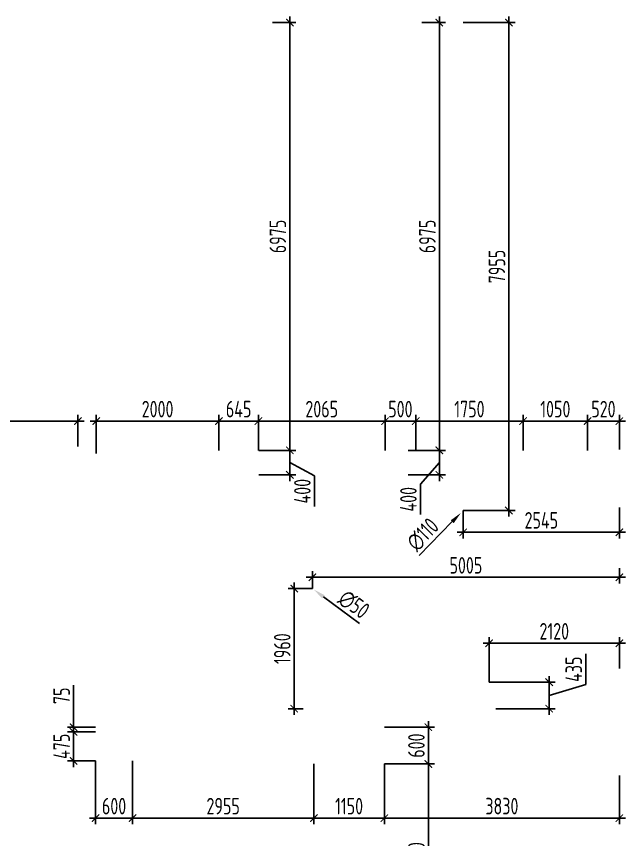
# Model space of a CAD drawing. Header units: millimetres. Extents: x -346952 to 536090, y 55086 to 131231.
# Drawn here: x -35327 to -25401, y 73034 to 86451 of the extents above; entities that cross this region are included whole.
import ezdxf

# ---------------------------------------------------------------- set-up
doc = ezdxf.new("R2010")
doc.units = ezdxf.units.MM
doc.layers.add('РАЗМЕРЫ КРОВЛИ ОВ', color=204, linetype='Continuous')
doc.layers.get('0').off()
doc.styles.add('ISOCPEUR', font='isocpeur.ttf', dxfattribs={"width": 0.7})
doc.dimstyles.new('R_100', dxfattribs={"dimtxt": 270, "dimasz": 120, "dimexe": 100, "dimexo": 0, "dimgap": 60, "dimtad": 1, "dimdec": 0, "dimrnd": 5, "dimzin": 0, "dimdsep": 46, "dimtxsty": 'ISOCPEUR', "dimblk": 'ARCHTICK', "dimcen": 0, "dimdle": 100, "dimclrd": 256, "dimclre": 256, "dimclrt": 256, "dimadec": 0, "dimazin": 0, "dimtfac": 2, "dimtdec": 0, "dimtofl": 0, "dimtmove": 1, "dimatfit": 3, "dimfxl": 1, "dimtvp": 3, "dimtolj": 1, "dimtzin": 0, "dimarcsym": 0})

# ---------------------------------------------------------------- blocks, each defined once
blk = doc.blocks.new('*D3050')
at = {"layer": 'РАЗМЕРЫ КРОВЛИ ОВ', "lineweight": -2, "transparency": 16777216}
blk.add_line((-29737, 76555), (-30323, 76990), dxfattribs=at)
at = {"layer": 'РАЗМЕРЫ КРОВЛИ ОВ', "transparency": 16777216}
blk.add_solid([(-30303, 77017), (-30343, 76964), (-30484, 77110)], dxfattribs=at)
at = {"layer": 'РАЗМЕРЫ КРОВЛИ ОВ', "transparency": 16777216, "insert": (-29828, 76866), "char_height": 270, "attachment_point": 5, "rotation": 323.3837, "style": 'ISOCPEUR'}
blk.add_mtext('\\A1;∅50', dxfattribs=at)
blk = doc.blocks.new('_ArchTick')
at = {"color": 0, "linetype": 'ByBlock', "const_width": 0.15}
blk.add_lwpolyline([(-0.5, -0.5), (0.5, 0.5)], dxfattribs=at)
blk = doc.blocks.new('*D3049')
at = {"layer": 'РАЗМЕРЫ КРОВЛИ ОВ', "lineweight": -2, "transparency": 16777216}
blk.add_line((-28766, 77664), (-28224, 78216), dxfattribs=at)
at = {"layer": 'РАЗМЕРЫ КРОВЛИ ОВ', "transparency": 16777216}
blk.add_solid([(-28248, 78239), (-28200, 78192), (-28084, 78358)], dxfattribs=at)
at = {"layer": 'РАЗМЕРЫ КРОВЛИ ОВ', "transparency": 16777216, "insert": (-28704, 78005), "char_height": 270, "attachment_point": 5, "rotation": 45.5304, "style": 'ISOCPEUR'}
blk.add_mtext('\\A1;∅110', dxfattribs=at)
blk = doc.blocks.new('*D3065')
at = {"layer": 'РАЗМЕРЫ КРОВЛИ ОВ', "lineweight": -2, "transparency": 16777216}
for p, q in [((-26050, 75561), (-26050, 76059)), ((-26645, 75066), (-26645, 75699)), ((-27623, 75599), (-26545, 75599)), ((-26645, 75382), (-26050, 75561)), ((-27512, 75166), (-26545, 75166))]:
    blk.add_line(p, q, dxfattribs=at)
at = {"layer": 'РАЗМЕРЫ КРОВЛИ ОВ', "lineweight": -2, "transparency": 16777216, "xscale": 120, "yscale": 120, "zscale": 120}
for p, rotation in [((-26645, 75599), 90), ((-26645, 75166), 270)]:
    blk.add_blockref('_ArchTick', p, dxfattribs=dict(at, rotation=rotation))
at = {"layer": 'РАЗМЕРЫ КРОВЛИ ОВ', "transparency": 16777216, "insert": (-26245, 75810), "char_height": 270, "attachment_point": 5, "rotation": 90, "style": 'ISOCPEUR'}
blk.add_mtext('\\A1;435', dxfattribs=at)
blk = doc.blocks.new('*D3066')
at = {"layer": 'РАЗМЕРЫ КРОВЛИ ОВ', "lineweight": -2, "transparency": 16777216}
for p, q in [((-27723, 76233), (-25401, 76233)), ((-27623, 75599), (-27623, 76333)), ((-25501, 75824), (-25501, 76333))]:
    blk.add_line(p, q, dxfattribs=at)
at = {"layer": 'РАЗМЕРЫ КРОВЛИ ОВ', "lineweight": -2, "transparency": 16777216, "xscale": 120, "yscale": 120, "zscale": 120, "rotation": 180}
blk.add_blockref('_ArchTick', (-27623, 76233), dxfattribs=at)
at = {"layer": 'РАЗМЕРЫ КРОВЛИ ОВ', "lineweight": -2, "transparency": 16777216, "xscale": 120, "yscale": 120, "zscale": 120}
blk.add_blockref('_ArchTick', (-25501, 76233), dxfattribs=at)
at = {"layer": 'РАЗМЕРЫ КРОВЛИ ОВ', "transparency": 16777216, "insert": (-26562, 76428), "char_height": 270, "attachment_point": 5, "style": 'ISOCPEUR'}
blk.add_mtext('\\A1;2120', dxfattribs=at)
blk = doc.blocks.new('*D3137')
at = {"layer": 'РАЗМЕРЫ КРОВЛИ ОВ', "lineweight": -2, "transparency": 16777216}
for p, q in [((-34036, 74315), (-34036, 73283)), ((-33436, 74315), (-33436, 73283)), ((-34136, 73383), (-33336, 73383))]:
    blk.add_line(p, q, dxfattribs=at)
at = {"layer": 'РАЗМЕРЫ КРОВЛИ ОВ', "lineweight": -2, "transparency": 16777216, "xscale": 120, "yscale": 120, "zscale": 120, "rotation": 180}
blk.add_blockref('_ArchTick', (-34036, 73383), dxfattribs=at)
at = {"layer": 'РАЗМЕРЫ КРОВЛИ ОВ', "lineweight": -2, "transparency": 16777216, "xscale": 120, "yscale": 120, "zscale": 120}
blk.add_blockref('_ArchTick', (-33436, 73383), dxfattribs=at)
at = {"layer": 'РАЗМЕРЫ КРОВЛИ ОВ', "transparency": 16777216, "insert": (-33736, 73578), "char_height": 270, "attachment_point": 5, "style": 'ISOCPEUR'}
blk.add_mtext('\\A1;600', dxfattribs=at)
blk = doc.blocks.new('*D3138')
at = {"layer": 'РАЗМЕРЫ КРОВЛИ ОВ', "lineweight": -2, "transparency": 16777216}
for p, q in [((-33436, 74315), (-33436, 73283)), ((-30481, 74265), (-30481, 73283)), ((-33536, 73383), (-30381, 73383))]:
    blk.add_line(p, q, dxfattribs=at)
at = {"layer": 'РАЗМЕРЫ КРОВЛИ ОВ', "lineweight": -2, "transparency": 16777216, "xscale": 120, "yscale": 120, "zscale": 120, "rotation": 180}
blk.add_blockref('_ArchTick', (-33436, 73383), dxfattribs=at)
at = {"layer": 'РАЗМЕРЫ КРОВЛИ ОВ', "lineweight": -2, "transparency": 16777216, "xscale": 120, "yscale": 120, "zscale": 120}
blk.add_blockref('_ArchTick', (-30481, 73383), dxfattribs=at)
at = {"layer": 'РАЗМЕРЫ КРОВЛИ ОВ', "transparency": 16777216, "insert": (-31958, 73578), "char_height": 270, "attachment_point": 5, "style": 'ISOCPEUR'}
blk.add_mtext('\\A1;2955', dxfattribs=at)
blk = doc.blocks.new('*D3139')
at = {"layer": 'РАЗМЕРЫ КРОВЛИ ОВ', "lineweight": -2, "transparency": 16777216}
for p, q in [((-30481, 74265), (-30481, 73283)), ((-29331, 74265), (-29331, 73283)), ((-30581, 73383), (-29231, 73383))]:
    blk.add_line(p, q, dxfattribs=at)
at = {"layer": 'РАЗМЕРЫ КРОВЛИ ОВ', "lineweight": -2, "transparency": 16777216, "xscale": 120, "yscale": 120, "zscale": 120, "rotation": 180}
blk.add_blockref('_ArchTick', (-30481, 73383), dxfattribs=at)
at = {"layer": 'РАЗМЕРЫ КРОВЛИ ОВ', "lineweight": -2, "transparency": 16777216, "xscale": 120, "yscale": 120, "zscale": 120}
blk.add_blockref('_ArchTick', (-29331, 73383), dxfattribs=at)
at = {"layer": 'РАЗМЕРЫ КРОВЛИ ОВ', "transparency": 16777216, "insert": (-29906, 73578), "char_height": 270, "attachment_point": 5, "style": 'ISOCPEUR'}
blk.add_mtext('\\A1;1150', dxfattribs=at)
blk = doc.blocks.new('*D3140')
at = {"layer": 'РАЗМЕРЫ КРОВЛИ ОВ', "lineweight": -2, "transparency": 16777216}
for p, q in [((-28614, 74165), (-28614, 74965)), ((-29331, 74865), (-28514, 74865)), ((-29331, 74265), (-28514, 74265))]:
    blk.add_line(p, q, dxfattribs=at)
at = {"layer": 'РАЗМЕРЫ КРОВЛИ ОВ', "lineweight": -2, "transparency": 16777216, "xscale": 120, "yscale": 120, "zscale": 120}
for p, rotation in [((-28614, 74865), 90), ((-28614, 74265), 270)]:
    blk.add_blockref('_ArchTick', p, dxfattribs=dict(at, rotation=rotation))
at = {"layer": 'РАЗМЕРЫ КРОВЛИ ОВ', "transparency": 16777216, "insert": (-28809, 74565), "char_height": 270, "attachment_point": 5, "rotation": 90, "style": 'ISOCPEUR'}
blk.add_mtext('\\A1;600', dxfattribs=at)
blk = doc.blocks.new('*D3141')
at = {"layer": 'РАЗМЕРЫ КРОВЛИ ОВ', "lineweight": -2, "transparency": 16777216}
for p, q in [((-29331, 74265), (-29331, 73283)), ((-25501, 74076), (-25501, 73283)), ((-29431, 73383), (-25401, 73383))]:
    blk.add_line(p, q, dxfattribs=at)
at = {"layer": 'РАЗМЕРЫ КРОВЛИ ОВ', "lineweight": -2, "transparency": 16777216, "xscale": 120, "yscale": 120, "zscale": 120, "rotation": 180}
blk.add_blockref('_ArchTick', (-29331, 73383), dxfattribs=at)
at = {"layer": 'РАЗМЕРЫ КРОВЛИ ОВ', "lineweight": -2, "transparency": 16777216, "xscale": 120, "yscale": 120, "zscale": 120}
blk.add_blockref('_ArchTick', (-25501, 73383), dxfattribs=at)
at = {"layer": 'РАЗМЕРЫ КРОВЛИ ОВ', "transparency": 16777216, "insert": (-27416, 73578), "char_height": 270, "attachment_point": 5, "style": 'ISOCPEUR'}
blk.add_mtext('\\A1;3830', dxfattribs=at)
blk = doc.blocks.new('*D3164')
at = {"layer": 'РАЗМЕРЫ КРОВЛИ ОВ', "lineweight": -2, "transparency": 16777216}
for p, q in [((-37879, 79855), (-34226, 79855)), ((-37779, 79378), (-37779, 79955)), ((-34326, 79441), (-34326, 79955))]:
    blk.add_line(p, q, dxfattribs=at)
at = {"layer": 'РАЗМЕРЫ КРОВЛИ ОВ', "lineweight": -2, "transparency": 16777216, "xscale": 120, "yscale": 120, "zscale": 120, "rotation": 180}
blk.add_blockref('_ArchTick', (-37779, 79855), dxfattribs=at)
at = {"layer": 'РАЗМЕРЫ КРОВЛИ ОВ', "lineweight": -2, "transparency": 16777216, "xscale": 120, "yscale": 120, "zscale": 120}
blk.add_blockref('_ArchTick', (-34326, 79855), dxfattribs=at)
at = {"layer": 'РАЗМЕРЫ КРОВЛИ ОВ', "transparency": 16777216, "insert": (-36052, 80050), "char_height": 270, "attachment_point": 5, "style": 'ISOCPEUR'}
blk.add_mtext('\\A1;3455', dxfattribs=at)
blk = doc.blocks.new('*D3165')
at = {"layer": 'РАЗМЕРЫ КРОВЛИ ОВ', "lineweight": -2, "transparency": 16777216}
for p, q in [((-34126, 79855), (-31928, 79855)), ((-34026, 79327), (-34026, 79955)), ((-32028, 79378), (-32028, 79955))]:
    blk.add_line(p, q, dxfattribs=at)
at = {"layer": 'РАЗМЕРЫ КРОВЛИ ОВ', "lineweight": -2, "transparency": 16777216, "xscale": 120, "yscale": 120, "zscale": 120, "rotation": 180}
blk.add_blockref('_ArchTick', (-34026, 79855), dxfattribs=at)
at = {"layer": 'РАЗМЕРЫ КРОВЛИ ОВ', "lineweight": -2, "transparency": 16777216, "xscale": 120, "yscale": 120, "zscale": 120}
blk.add_blockref('_ArchTick', (-32028, 79855), dxfattribs=at)
at = {"layer": 'РАЗМЕРЫ КРОВЛИ ОВ', "transparency": 16777216, "insert": (-33027, 80050), "char_height": 270, "attachment_point": 5, "style": 'ISOCPEUR'}
blk.add_mtext('\\A1;2000', dxfattribs=at)
blk = doc.blocks.new('*D3166')
at = {"layer": 'РАЗМЕРЫ КРОВЛИ ОВ', "lineweight": -2, "transparency": 16777216}
for p, q in [((-32128, 79855), (-31284, 79855)), ((-32028, 79378), (-32028, 79955)), ((-31384, 79378), (-31384, 79955))]:
    blk.add_line(p, q, dxfattribs=at)
at = {"layer": 'РАЗМЕРЫ КРОВЛИ ОВ', "lineweight": -2, "transparency": 16777216, "xscale": 120, "yscale": 120, "zscale": 120, "rotation": 180}
blk.add_blockref('_ArchTick', (-32028, 79855), dxfattribs=at)
at = {"layer": 'РАЗМЕРЫ КРОВЛИ ОВ', "lineweight": -2, "transparency": 16777216, "xscale": 120, "yscale": 120, "zscale": 120}
blk.add_blockref('_ArchTick', (-31384, 79855), dxfattribs=at)
at = {"layer": 'РАЗМЕРЫ КРОВЛИ ОВ', "transparency": 16777216, "insert": (-31706, 80050), "char_height": 270, "attachment_point": 5, "style": 'ISOCPEUR'}
blk.add_mtext('\\A1;645', dxfattribs=at)
blk = doc.blocks.new('*D3167')
at = {"layer": 'РАЗМЕРЫ КРОВЛИ ОВ', "lineweight": -2, "transparency": 16777216}
for p, q in [((-31484, 79855), (-29220, 79855)), ((-31384, 79378), (-31384, 79955)), ((-29320, 79378), (-29320, 79955))]:
    blk.add_line(p, q, dxfattribs=at)
at = {"layer": 'РАЗМЕРЫ КРОВЛИ ОВ', "lineweight": -2, "transparency": 16777216, "xscale": 120, "yscale": 120, "zscale": 120, "rotation": 180}
blk.add_blockref('_ArchTick', (-31384, 79855), dxfattribs=at)
at = {"layer": 'РАЗМЕРЫ КРОВЛИ ОВ', "lineweight": -2, "transparency": 16777216, "xscale": 120, "yscale": 120, "zscale": 120}
blk.add_blockref('_ArchTick', (-29320, 79855), dxfattribs=at)
at = {"layer": 'РАЗМЕРЫ КРОВЛИ ОВ', "transparency": 16777216, "insert": (-30352, 80050), "char_height": 270, "attachment_point": 5, "style": 'ISOCPEUR'}
blk.add_mtext('\\A1;2065', dxfattribs=at)
blk = doc.blocks.new('*D3168')
at = {"layer": 'РАЗМЕРЫ КРОВЛИ ОВ', "lineweight": -2, "transparency": 16777216}
for p, q in [((-27170, 79855), (-25920, 79855)), ((-27070, 79378), (-27070, 79955)), ((-26020, 79378), (-26020, 79955))]:
    blk.add_line(p, q, dxfattribs=at)
at = {"layer": 'РАЗМЕРЫ КРОВЛИ ОВ', "lineweight": -2, "transparency": 16777216, "xscale": 120, "yscale": 120, "zscale": 120, "rotation": 180}
blk.add_blockref('_ArchTick', (-27070, 79855), dxfattribs=at)
at = {"layer": 'РАЗМЕРЫ КРОВЛИ ОВ', "lineweight": -2, "transparency": 16777216, "xscale": 120, "yscale": 120, "zscale": 120}
blk.add_blockref('_ArchTick', (-26020, 79855), dxfattribs=at)
at = {"layer": 'РАЗМЕРЫ КРОВЛИ ОВ', "transparency": 16777216, "insert": (-26545, 80050), "char_height": 270, "attachment_point": 5, "style": 'ISOCPEUR'}
blk.add_mtext('\\A1;1050', dxfattribs=at)
blk = doc.blocks.new('*D3169')
at = {"layer": 'РАЗМЕРЫ КРОВЛИ ОВ', "lineweight": -2, "transparency": 16777216}
for p, q in [((-26120, 79855), (-25401, 79855)), ((-26020, 79378), (-26020, 79955)), ((-25501, 79392), (-25501, 79955))]:
    blk.add_line(p, q, dxfattribs=at)
at = {"layer": 'РАЗМЕРЫ КРОВЛИ ОВ', "lineweight": -2, "transparency": 16777216, "xscale": 120, "yscale": 120, "zscale": 120, "rotation": 180}
blk.add_blockref('_ArchTick', (-26020, 79855), dxfattribs=at)
at = {"layer": 'РАЗМЕРЫ КРОВЛИ ОВ', "lineweight": -2, "transparency": 16777216, "xscale": 120, "yscale": 120, "zscale": 120}
blk.add_blockref('_ArchTick', (-25501, 79855), dxfattribs=at)
at = {"layer": 'РАЗМЕРЫ КРОВЛИ ОВ', "transparency": 16777216, "insert": (-25761, 80050), "char_height": 270, "attachment_point": 5, "style": 'ISOCPEUR'}
blk.add_mtext('\\A1;520', dxfattribs=at)
blk = doc.blocks.new('*D3172')
at = {"layer": 'РАЗМЕРЫ КРОВЛИ ОВ', "lineweight": -2, "transparency": 16777216}
for p, q in [((-30872, 78878), (-30872, 79478)), ((-31378, 79378), (-30772, 79378)), ((-30872, 79178), (-30472, 78961)), ((-31378, 78978), (-30772, 78978)), ((-30472, 78961), (-30472, 78463))]:
    blk.add_line(p, q, dxfattribs=at)
at = {"layer": 'РАЗМЕРЫ КРОВЛИ ОВ', "lineweight": -2, "transparency": 16777216, "xscale": 120, "yscale": 120, "zscale": 120}
for p, rotation in [((-30872, 79378), 90), ((-30872, 78978), 270)]:
    blk.add_blockref('_ArchTick', p, dxfattribs=dict(at, rotation=rotation))
at = {"layer": 'РАЗМЕРЫ КРОВЛИ ОВ', "transparency": 16777216, "insert": (-30667, 78712), "char_height": 270, "attachment_point": 5, "rotation": 90, "style": 'ISOCPEUR'}
blk.add_mtext('\\A1;400', dxfattribs=at)
blk = doc.blocks.new('*D3173')
at = {"layer": 'РАЗМЕРЫ КРОВЛИ ОВ', "lineweight": -2, "transparency": 16777216}
for p, q in [((-30872, 79278), (-30872, 86451)), ((-31154, 86351), (-30772, 86351)), ((-31378, 79378), (-30772, 79378))]:
    blk.add_line(p, q, dxfattribs=at)
at = {"layer": 'РАЗМЕРЫ КРОВЛИ ОВ', "lineweight": -2, "transparency": 16777216, "xscale": 120, "yscale": 120, "zscale": 120}
for p, rotation in [((-30872, 86351), 90), ((-30872, 79378), 270)]:
    blk.add_blockref('_ArchTick', p, dxfattribs=dict(at, rotation=rotation))
at = {"layer": 'РАЗМЕРЫ КРОВЛИ ОВ', "transparency": 16777216, "insert": (-31067, 82864), "char_height": 270, "attachment_point": 5, "rotation": 90, "style": 'ISOCPEUR'}
blk.add_mtext('\\A1;6975', dxfattribs=at)
blk = doc.blocks.new('*D3174')
at = {"layer": 'РАЗМЕРЫ КРОВЛИ ОВ', "lineweight": -2, "transparency": 16777216}
for p, q in [((-28435, 78878), (-28435, 79478)), ((-28941, 79378), (-28335, 79378)), ((-28435, 79178), (-28744, 78829)), ((-28941, 78978), (-28335, 78978)), ((-28744, 78829), (-28744, 78331))]:
    blk.add_line(p, q, dxfattribs=at)
at = {"layer": 'РАЗМЕРЫ КРОВЛИ ОВ', "lineweight": -2, "transparency": 16777216, "xscale": 120, "yscale": 120, "zscale": 120}
for p, rotation in [((-28435, 79378), 90), ((-28435, 78978), 270)]:
    blk.add_blockref('_ArchTick', p, dxfattribs=dict(at, rotation=rotation))
at = {"layer": 'РАЗМЕРЫ КРОВЛИ ОВ', "transparency": 16777216, "insert": (-28939, 78580), "char_height": 270, "attachment_point": 5, "rotation": 90, "style": 'ISOCPEUR'}
blk.add_mtext('\\A1;400', dxfattribs=at)
blk = doc.blocks.new('*D3175')
at = {"layer": 'РАЗМЕРЫ КРОВЛИ ОВ', "lineweight": -2, "transparency": 16777216}
for p, q in [((-28435, 79278), (-28435, 86451)), ((-28718, 86351), (-28335, 86351)), ((-28941, 79378), (-28335, 79378))]:
    blk.add_line(p, q, dxfattribs=at)
at = {"layer": 'РАЗМЕРЫ КРОВЛИ ОВ', "lineweight": -2, "transparency": 16777216, "xscale": 120, "yscale": 120, "zscale": 120}
for p, rotation in [((-28435, 86351), 90), ((-28435, 79378), 270)]:
    blk.add_blockref('_ArchTick', p, dxfattribs=dict(at, rotation=rotation))
at = {"layer": 'РАЗМЕРЫ КРОВЛИ ОВ', "transparency": 16777216, "insert": (-28630, 82864), "char_height": 270, "attachment_point": 5, "rotation": 90, "style": 'ISOCPEUR'}
blk.add_mtext('\\A1;6975', dxfattribs=at)
blk = doc.blocks.new('*D3176')
at = {"layer": 'РАЗМЕРЫ КРОВЛИ ОВ', "lineweight": -2, "transparency": 16777216}
for p, q in [((-27302, 78298), (-27302, 86451)), ((-28046, 86351), (-27202, 86351)), ((-28046, 78398), (-27202, 78398))]:
    blk.add_line(p, q, dxfattribs=at)
at = {"layer": 'РАЗМЕРЫ КРОВЛИ ОВ', "lineweight": -2, "transparency": 16777216, "xscale": 120, "yscale": 120, "zscale": 120}
for p, rotation in [((-27302, 86351), 90), ((-27302, 78398), 270)]:
    blk.add_blockref('_ArchTick', p, dxfattribs=dict(at, rotation=rotation))
at = {"layer": 'РАЗМЕРЫ КРОВЛИ ОВ', "transparency": 16777216, "insert": (-27497, 82374), "char_height": 270, "attachment_point": 5, "rotation": 90, "style": 'ISOCPEUR'}
blk.add_mtext('\\A1;7955', dxfattribs=at)
blk = doc.blocks.new('*D3151')
at = {"layer": 'РАЗМЕРЫ КРОВЛИ ОВ', "lineweight": -2, "transparency": 16777216}
for p, q in [((-28614, 74365), (-28614, 71096)), ((-29331, 74265), (-28514, 74265)), ((-29000, 71196), (-28514, 71196))]:
    blk.add_line(p, q, dxfattribs=at)
at = {"layer": 'РАЗМЕРЫ КРОВЛИ ОВ', "lineweight": -2, "transparency": 16777216, "xscale": 120, "yscale": 120, "zscale": 120}
for p, rotation in [((-28614, 74265), 90), ((-28614, 71196), 270)]:
    blk.add_blockref('_ArchTick', p, dxfattribs=dict(at, rotation=rotation))
at = {"layer": 'РАЗМЕРЫ КРОВЛИ ОВ', "transparency": 16777216, "insert": (-28809, 72730), "char_height": 270, "attachment_point": 5, "rotation": 90, "style": 'ISOCPEUR'}
blk.add_mtext('\\A1;3070', dxfattribs=at)
blk = doc.blocks.new('*D3193')
at = {"layer": 'РАЗМЕРЫ КРОВЛИ ОВ', "lineweight": -2, "transparency": 16777216}
for p, q in [((-34396, 74215), (-34396, 74890)), ((-34036, 74790), (-34496, 74790)), ((-34036, 74315), (-34496, 74315))]:
    blk.add_line(p, q, dxfattribs=at)
at = {"layer": 'РАЗМЕРЫ КРОВЛИ ОВ', "lineweight": -2, "transparency": 16777216, "xscale": 120, "yscale": 120, "zscale": 120}
for p, rotation in [((-34396, 74790), 90), ((-34396, 74315), 270)]:
    blk.add_blockref('_ArchTick', p, dxfattribs=dict(at, rotation=rotation))
at = {"layer": 'РАЗМЕРЫ КРОВЛИ ОВ', "transparency": 16777216, "insert": (-34591, 74553), "char_height": 270, "attachment_point": 5, "rotation": 90, "style": 'ISOCPEUR'}
blk.add_mtext('\\A1;475', dxfattribs=at)
blk = doc.blocks.new('*D3194')
at = {"layer": 'РАЗМЕРЫ КРОВЛИ ОВ', "lineweight": -2, "transparency": 16777216}
for p, q in [((-34396, 75550), (-34396, 74866)), ((-34396, 74866), (-34396, 74986)), ((-34036, 74866), (-34496, 74866)), ((-34036, 74790), (-34496, 74790)), ((-34396, 74790), (-34396, 74866)), ((-34396, 74790), (-34396, 74670))]:
    blk.add_line(p, q, dxfattribs=at)
at = {"layer": 'РАЗМЕРЫ КРОВЛИ ОВ', "lineweight": -2, "transparency": 16777216, "xscale": 120, "yscale": 120, "zscale": 120}
for p, rotation in [((-34396, 74866), 270), ((-34396, 74790), 90)]:
    blk.add_blockref('_ArchTick', p, dxfattribs=dict(at, rotation=rotation))
at = {"layer": 'РАЗМЕРЫ КРОВЛИ ОВ', "transparency": 16777216, "insert": (-34591, 75377), "char_height": 270, "attachment_point": 5, "rotation": 90, "style": 'ISOCPEUR'}
blk.add_mtext('\\A1;75', dxfattribs=at)
blk = doc.blocks.new('*D3217')
at = {"layer": 'РАЗМЕРЫ КРОВЛИ ОВ', "lineweight": -2, "transparency": 16777216}
for p, q in [((-25501, 77456), (-25501, 77208)), ((-30604, 77308), (-25401, 77308)), ((-30504, 77125), (-30504, 77408))]:
    blk.add_line(p, q, dxfattribs=at)
at = {"layer": 'РАЗМЕРЫ КРОВЛИ ОВ', "lineweight": -2, "transparency": 16777216, "xscale": 120, "yscale": 120, "zscale": 120, "rotation": 180}
blk.add_blockref('_ArchTick', (-30504, 77308), dxfattribs=at)
at = {"layer": 'РАЗМЕРЫ КРОВЛИ ОВ', "lineweight": -2, "transparency": 16777216, "xscale": 120, "yscale": 120, "zscale": 120}
blk.add_blockref('_ArchTick', (-25501, 77308), dxfattribs=at)
at = {"layer": 'РАЗМЕРЫ КРОВЛИ ОВ', "transparency": 16777216, "insert": (-28002, 77503), "char_height": 270, "attachment_point": 5, "style": 'ISOCPEUR'}
blk.add_mtext('\\A1;5005', dxfattribs=at)
blk = doc.blocks.new('*D3216')
at = {"layer": 'РАЗМЕРЫ КРОВЛИ ОВ', "lineweight": -2, "transparency": 16777216}
for p, q in [((-30800, 75066), (-30800, 77225)), ((-30504, 77125), (-30900, 77125)), ((-30654, 75166), (-30900, 75166))]:
    blk.add_line(p, q, dxfattribs=at)
at = {"layer": 'РАЗМЕРЫ КРОВЛИ ОВ', "lineweight": -2, "transparency": 16777216, "xscale": 120, "yscale": 120, "zscale": 120}
for p, rotation in [((-30800, 77125), 90), ((-30800, 75166), 270)]:
    blk.add_blockref('_ArchTick', p, dxfattribs=dict(at, rotation=rotation))
at = {"layer": 'РАЗМЕРЫ КРОВЛИ ОВ', "transparency": 16777216, "insert": (-30995, 76145), "char_height": 270, "attachment_point": 5, "rotation": 90, "style": 'ISOCPEUR'}
blk.add_mtext('\\A1;1960', dxfattribs=at)
blk = doc.blocks.new('*D3220')
at = {"layer": 'РАЗМЕРЫ КРОВЛИ ОВ', "lineweight": -2, "transparency": 16777216}
for p, q in [((-28046, 78398), (-28046, 77942)), ((-25501, 78444), (-25501, 77942)), ((-28146, 78042), (-25401, 78042))]:
    blk.add_line(p, q, dxfattribs=at)
at = {"layer": 'РАЗМЕРЫ КРОВЛИ ОВ', "lineweight": -2, "transparency": 16777216, "xscale": 120, "yscale": 120, "zscale": 120, "rotation": 180}
blk.add_blockref('_ArchTick', (-28046, 78042), dxfattribs=at)
at = {"layer": 'РАЗМЕРЫ КРОВЛИ ОВ', "lineweight": -2, "transparency": 16777216, "xscale": 120, "yscale": 120, "zscale": 120}
blk.add_blockref('_ArchTick', (-25501, 78042), dxfattribs=at)
at = {"layer": 'РАЗМЕРЫ КРОВЛИ ОВ', "transparency": 16777216, "insert": (-26773, 78237), "char_height": 270, "attachment_point": 5, "style": 'ISOCPEUR'}
blk.add_mtext('\\A1;2545', dxfattribs=at)
blk = doc.blocks.new('*D3256')
at = {"layer": 'РАЗМЕРЫ КРОВЛИ ОВ', "lineweight": -2, "transparency": 16777216}
for p, q in [((-26970, 79855), (-28920, 79855)), ((-28820, 79378), (-28820, 79955)), ((-27070, 79378), (-27070, 79955))]:
    blk.add_line(p, q, dxfattribs=at)
at = {"layer": 'РАЗМЕРЫ КРОВЛИ ОВ', "lineweight": -2, "transparency": 16777216, "xscale": 120, "yscale": 120, "zscale": 120, "rotation": 180}
blk.add_blockref('_ArchTick', (-28820, 79855), dxfattribs=at)
at = {"layer": 'РАЗМЕРЫ КРОВЛИ ОВ', "lineweight": -2, "transparency": 16777216, "xscale": 120, "yscale": 120, "zscale": 120}
blk.add_blockref('_ArchTick', (-27070, 79855), dxfattribs=at)
at = {"layer": 'РАЗМЕРЫ КРОВЛИ ОВ', "transparency": 16777216, "insert": (-27945, 80050), "char_height": 270, "attachment_point": 5, "style": 'ISOCPEUR'}
blk.add_mtext('\\A1;1750', dxfattribs=at)
blk = doc.blocks.new('*D3257')
at = {"layer": 'РАЗМЕРЫ КРОВЛИ ОВ', "lineweight": -2, "transparency": 16777216}
for p, q in [((-28720, 79855), (-29420, 79855)), ((-29320, 79378), (-29320, 79955)), ((-28820, 79378), (-28820, 79955))]:
    blk.add_line(p, q, dxfattribs=at)
at = {"layer": 'РАЗМЕРЫ КРОВЛИ ОВ', "lineweight": -2, "transparency": 16777216, "xscale": 120, "yscale": 120, "zscale": 120, "rotation": 180}
blk.add_blockref('_ArchTick', (-29320, 79855), dxfattribs=at)
at = {"layer": 'РАЗМЕРЫ КРОВЛИ ОВ', "lineweight": -2, "transparency": 16777216, "xscale": 120, "yscale": 120, "zscale": 120}
blk.add_blockref('_ArchTick', (-28820, 79855), dxfattribs=at)
at = {"layer": 'РАЗМЕРЫ КРОВЛИ ОВ', "transparency": 16777216, "insert": (-29070, 80050), "char_height": 270, "attachment_point": 5, "style": 'ISOCPEUR'}
blk.add_mtext('\\A1;500', dxfattribs=at)

msp = doc.modelspace()

# ---------------------------------------------------------------- dimensions: what is measured, and where the dimension line sits
at = {"layer": 'РАЗМЕРЫ КРОВЛИ ОВ'}
for base, p1, p2, picture, middle in [((-30871.6, 86350.7), (-31377.7, 79377.5), (-31154.2, 86350.7), '*D3173', (-31066.6, 82864.1)), ((-28435.2, 86350.7), (-28941.3, 79377.5), (-28717.8, 86350.7), '*D3175', (-28630.2, 82864.1)), ((-27301.8, 86350.7), (-28045.6, 78397.6), (-28045.6, 86350.7), '*D3176', (-27496.8, 82374.1)), ((-30800.3, 77124.7), (-30654.4, 75165.7), (-30503.6, 77124.7), '*D3216', (-30995.3, 76145.2)), ((-26644.7, 75598.9), (-27511.6, 75165.7), (-27622.9, 75598.9), '*D3065', (-26244.7, 75620.8)), ((-28613.9, 74865.1), (-29330.7, 74265.1), (-29330.7, 74865.1), '*D3140', (-28808.9, 74565.1)), ((-28613.9, 71195.7), (-29330.7, 74265.1), (-29000.2, 71195.7), '*D3151', (-28808.9, 72730.4))]:
    dim = msp.add_linear_dim(base=base, p1=p1, p2=p2, angle=90, dimstyle='R_100', override={"dimpost": '\\X'}, dxfattribs=at)
    dim.commit()
    dim.dimension.update_dxf_attribs({"geometry": picture, "text_midpoint": middle})
for base, p1, p2, picture, middle in [((-34325.7, 79854.9), (-37779.3, 79377.5), (-34325.7, 79440.8), '*D3164', (-36052.5, 80049.9)), ((-32027.8, 79854.9), (-34025.7, 79326.7), (-32027.8, 79377.5), '*D3165', (-33026.8, 80049.9)), ((-31384, 79854.9), (-32027.8, 79377.5), (-31384, 79377.5), '*D3166', (-31705.9, 80049.9)), ((-29320.3, 79854.9), (-31384, 79377.5), (-29320.3, 79378.5), '*D3167', (-30352.2, 80049.9)), ((-29320.3, 79854.9), (-28820.3, 79378.5), (-29320.3, 79378.5), '*D3257', (-29070.3, 80049.9)), ((-28820.3, 79854.9), (-27070.3, 79378.5), (-28820.3, 79378.5), '*D3256', (-27945.3, 80049.9)), ((-26020.3, 79854.9), (-27070.3, 79378.5), (-26020.3, 79378.5), '*D3168', (-26545.3, 80049.9)), ((-25500.7, 79854.9), (-26020.3, 79378.5), (-25500.7, 79392.3), '*D3169', (-25760.5, 80049.9)), ((-25500.7, 78042.2), (-28045.6, 78397.6), (-25500.7, 78444.2), '*D3220', (-26773.2, 78237.2)), ((-25500.7, 77308.2), (-30503.6, 77124.7), (-25500.7, 77455.8), '*D3217', (-28002.1, 77503.2)), ((-25500.7, 76232.9), (-27622.9, 75598.9), (-25500.7, 75823.8), '*D3066', (-26561.8, 76427.9)), ((-33435.7, 73382.5), (-34035.7, 74315.1), (-33435.7, 74315.1), '*D3137', (-33735.7, 73577.5)), ((-30480.7, 73382.5), (-33435.7, 74315.1), (-30480.7, 74265.1), '*D3138', (-31958.2, 73577.5)), ((-29330.7, 73382.5), (-30480.7, 74265.1), (-29330.7, 74265.1), '*D3139', (-29905.7, 73577.5)), ((-25500.7, 73382.5), (-29330.7, 74265.1), (-25500.7, 74076.2), '*D3141', (-27415.7, 73577.5))]:
    dim = msp.add_linear_dim(base=base, p1=p1, p2=p2, dimstyle='R_100', override={"dimpost": '\\X'}, dxfattribs=at)
    dim.commit()
    dim.dimension.update_dxf_attribs({"geometry": picture, "text_midpoint": middle})
for base, p1, p2, picture, middle in [((-30871.6, 79377.5), (-31377.7, 78977.5), (-31377.7, 79377.5), '*D3172', (-30471.6, 78900.8)), ((-28435.2, 79377.5), (-28941.3, 78977.5), (-28941.3, 79377.5), '*D3174', (-28743.9, 78769.2)), ((-34396.3, 74865.7), (-34035.7, 74790.1), (-34035.7, 74865.7), '*D3194', (-34447.1, 75376.7)), ((-34396.3, 74790.1), (-34035.7, 74315.1), (-34035.7, 74790.1), '*D3193', (-34396.3, 74552.6))]:
    dim = msp.add_linear_dim(base=base, p1=p1, p2=p2, angle=90, dimstyle='R_100', override={"dimpost": '\\X'}, dxfattribs=at)
    dim.commit()
    dim.dimension.update_dxf_attribs({"geometry": picture, "text_midpoint": middle, "dimtype": 160})
dim = msp.add_diameter_dim_2p(p1=(-28007.1, 78436.8), p2=(-28084.1, 78358.3), dimstyle='R_100', override={"dimasz": 200, "dimpost": '\\X', "dimblk1": 'ArchTick', "dimsah": 1}, dxfattribs=at)
dim.commit()
dim.dimension.update_dxf_attribs({"geometry": '*D3049', "text_midpoint": (-28704.4, 78004.8)})
dim = msp.add_diameter_dim_2p(p1=(-30523.7, 77139.6), p2=(-30483.5, 77109.8), dimstyle='R_100', override={"dimasz": 200, "dimpost": '\\X', "dimblk1": 'ArchTick', "dimsah": 1}, dxfattribs=at)
dim.commit()
dim.dimension.update_dxf_attribs({"geometry": '*D3050', "text_midpoint": (-29944.6, 76709.3), "dimtype": 163})

doc.saveas('drawing.dxf')
